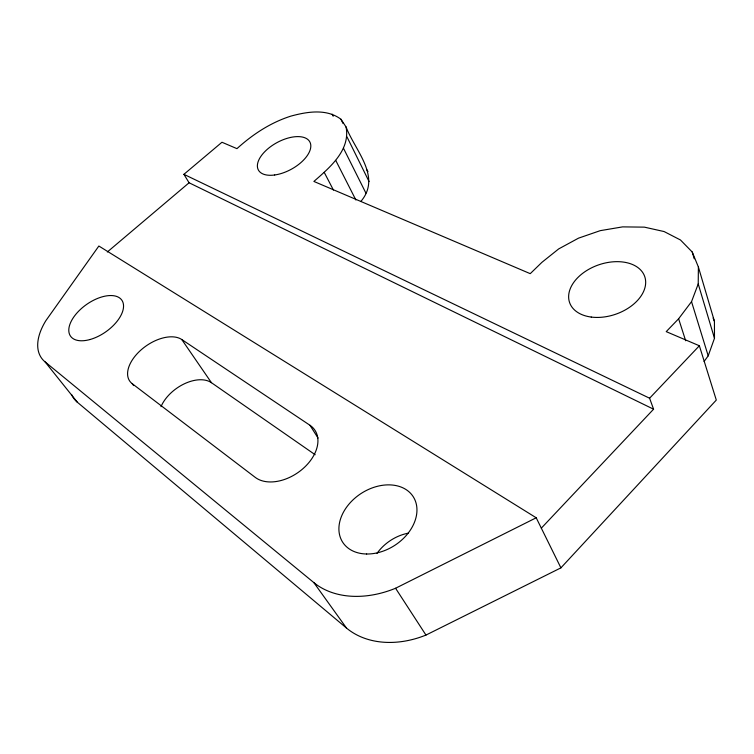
<?xml version="1.0" encoding="UTF-8"?>
<svg xmlns="http://www.w3.org/2000/svg" width="754" height="754" viewBox="0 0 754 754"><rect width="100%" height="100%" fill="white"/><g stroke="black" fill="none" stroke-linecap="round" stroke-linejoin="round"><path stroke-width="1.13" d="M704.104 361.458L708.204 355.841L714.481 338.273L698.223 283.947L698.383 267.001L692.238 252.024L680.466 239.979L664.104 231.553L644.378 227.143L622.634 226.879L600.231 230.658L578.506 238.16L558.686 248.914L541.938 262.307L530.241 273.664L313.89 181.441C329.583 167.68 350.563 150.31 346.067 126.983L340.959 119.255C326.52 108.406 307.123 111.715 290.912 116.107C270.62 122.553 252.637 134.419 236.954 148.651L221.959 142.252L183.91 174.325L189.084 182.77L653.577 409.196L541.325 528.149M360.817 201.497C381.976 176.728 354.993 150.602 346.067 126.983M560.91 567.856L536.207 517.781L98.859 246.021L45.871 320.657A67.294 35.956 -35.1 0 0 45.07 361.873L77.37 402.259L346.482 628.044A86.653 66.833 -33.5 0 0 425.963 635.075L560.91 567.856L716.3 400.072L699.363 345.766L666.225 331.637L678.619 318.772L691.531 301.657L698.223 283.947M653.577 409.196L649.599 398.225L699.363 345.766M107.332 251.987L189.084 182.77M45.07 361.873L313.834 582.588A90.216 66.522 -33.1 0 0 395.567 588.252L536.207 517.781M183.91 174.325L649.599 398.225M133.628 385.577L132.223 383.692A33.647 19.444 -35 0 1 140.866 350.092A33.647 19.444 -35 0 1 181.771 339.526L309.96 425.275L318.047 438.036M181.771 339.526L211.45 382.702L315.181 454.737M132.223 383.692L255.257 477.386A38.397 25.664 -34.3 0 0 304.691 467.094A38.397 25.664 -34.3 0 0 309.96 425.275M313.834 582.588L346.482 628.044M366.821 169.773L367.971 171.544M395.567 588.252L425.963 635.075M324.22 172.355L333.419 190.036M335.747 160.404L355.897 200.017M343.485 148.265L365.907 193.109M332.137 114.146L333.183 116.239M346.972 136.86L369.083 181.61M340.959 119.255L343.042 123.477M713.114 318.047L714.434 321.298L714.481 338.273M678.619 318.772L685.678 340.77M691.531 301.657L708.204 355.841M698.383 267.001L714.434 321.298M692.238 252.024L694.245 258.792M77.37 402.259A65.296 36.889 -35.5 0 1 71.555 394.483M377.019 553.361A40.33 31.074 -33.5 0 1 408.536 533.106M160.998 406.679A32.582 19.858 -35.4 0 1 184.296 383.824A32.582 19.858 -35.4 0 1 211.45 382.702M90.15 339.488A31.338 16.729 -35.1 0 0 122.327 300.978A31.338 16.729 -35.1 0 0 76.05 314.041A31.338 16.729 -35.1 0 0 90.15 339.488M366.642 554.001A41.988 30.923 -33 0 0 415.925 502.635A41.988 30.923 -33 0 0 351.223 501.636A41.988 30.923 -33 0 0 366.642 554.001M274.682 174.985A29.321 15.127 -28.7 0 0 310.469 143.448A29.321 15.127 -28.7 0 0 267.152 149.424A29.321 15.127 -28.7 0 0 274.682 174.985M591.249 317.066A39.745 26.107 -19.1 0 0 645.49 279.734A39.745 26.107 -19.1 0 0 584.727 271.845A39.745 26.107 -19.1 0 0 591.249 317.066"/></g></svg>
